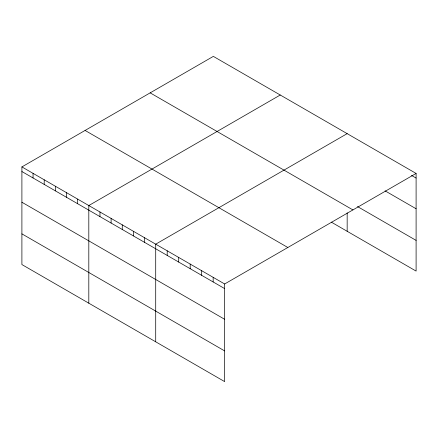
<?xml version="1.0" encoding="UTF-8"?>
<svg xmlns="http://www.w3.org/2000/svg" width="438" height="438" viewBox="0 0 438 438"><rect width="100%" height="100%" fill="white"/><g stroke="black" fill="none" stroke-linecap="round" stroke-linejoin="round"><path stroke-width="0.66" d="M224.656 319.291L224.656 283.972L21.9 166.916L21.9 264.557L224.656 381.618L224.656 319.291L21.9 202.236M21.9 166.916L213.344 56.382L416.1 173.443L416.1 271.084L331.32 222.137M280.254 95.013L88.81 205.542L88.81 303.189M347.164 133.645L155.714 244.174L155.714 341.815M224.656 283.972L416.1 173.443M411.506 175.414L416.1 178.063M385.079 190.853L416.1 208.762M357.507 206.561L416.1 240.391M150.168 92.861L352.924 209.917M85.076 130.442L287.832 247.497M21.9 171.537L224.656 288.598M21.9 233.859L224.656 350.92M347.164 212.868L347.164 231.286M213.164 277.342L213.164 281.962M201.677 270.706L201.677 275.327M190.185 264.076L190.185 268.697M178.699 257.44L178.699 262.061M167.206 250.804L167.206 255.431M144.567 237.735L144.567 242.356M133.415 231.297L133.415 235.918M122.262 224.858L122.262 229.479M111.11 218.42L111.11 223.041M99.963 211.981L99.963 216.602M77.657 199.104L77.657 203.73M66.505 192.665L66.505 197.292M55.352 186.232L55.352 190.853M44.205 179.794L44.205 184.414M33.053 173.355L33.053 177.976"/></g></svg>
